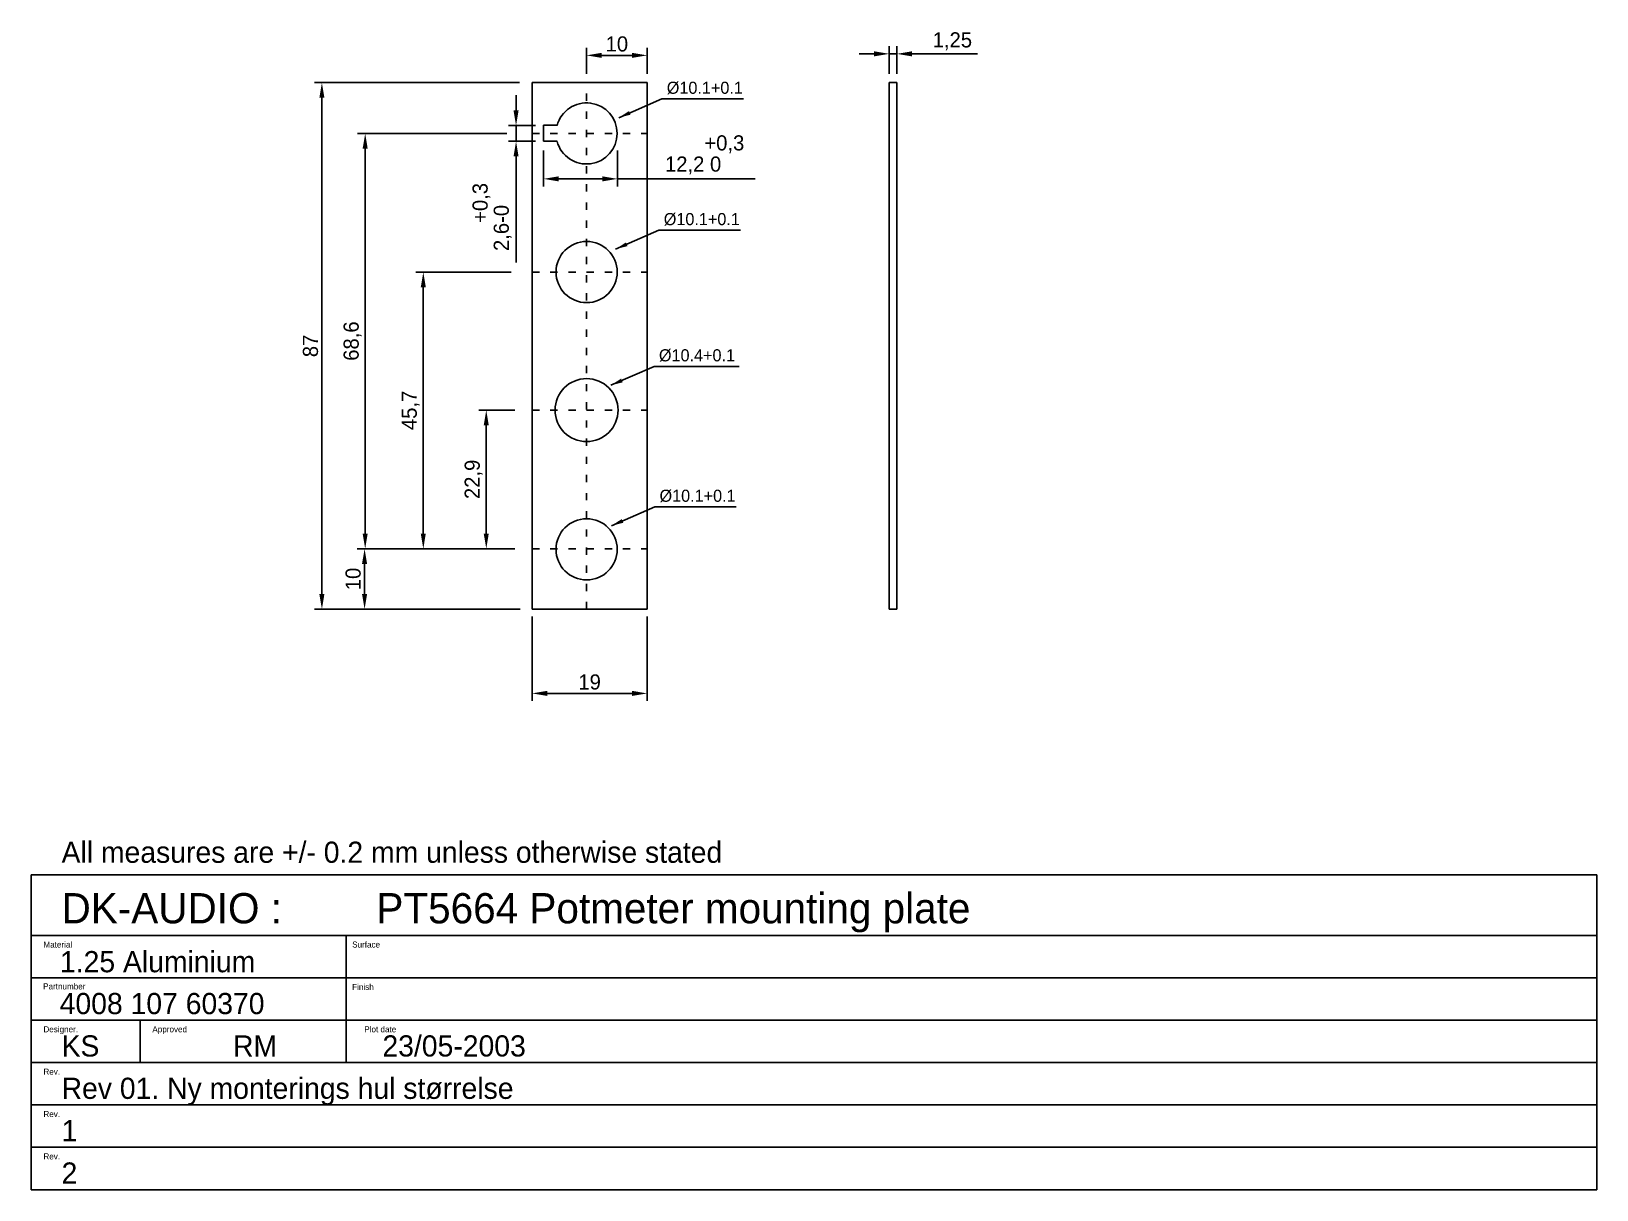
# Model space of a CAD drawing. Header units: millimetres. Extents: x 155 to 413, y 46 to 237.
import ezdxf

# ---------------------------------------------------------------- set-up
doc = ezdxf.new("R2010")
doc.units = ezdxf.units.MM
doc.linetypes.add('ACAD_ISO03W100', pattern=[30, 12, -18])
for name, color, linetype in [('Maal', 7, 'Continuous'), ('Mek_Head', 2, 'Continuous'), ('Mekanik', 4, 'Continuous')]:
    doc.layers.add(name, color=color, linetype=linetype)
doc.dimstyles.new('DK-audio', dxfattribs={"dimtxt": 4, "dimasz": 2, "dimexe": 0.18, "dimexo": 0.0625, "dimgap": 1, "dimtad": 2, "dimdec": 1, "dimzin": 0, "dimdsep": 46, "dimtxsty": 'Standard', "dimcen": 5, "dimadec": 1, "dimazin": 0, "dimtfac": 1, "dimtdec": 1, "dimtofl": 0, "dimtmove": 2, "dimatfit": 3, "dimfxl": 0, "dimtolj": 1, "dimtzin": 0, "dimarcsym": 0})
doc.dimstyles.new('ISO-25', dxfattribs={"dimtxt": 2.5, "dimasz": 2.5, "dimexe": 1.25, "dimexo": 0.625, "dimtad": 1, "dimtxsty": 'Standard', "dimcen": 2.5, "dimadec": 0, "dimazin": 0, "dimtfac": 1, "dimtmove": 0, "dimatfit": 3, "dimfxl": 0, "dimarcsym": 0})

# ---------------------------------------------------------------- blocks, each defined once
blk = doc.blocks.new('*D1')
at = {"layer": 'DEFPOINTS', "color": 0}
for p in [(237.5, 141), (256.5, 141), (256.5, 127.7)]:
    blk.add_point(p, dxfattribs=at)
at = {"layer": 'Maal', "color": 0, "lineweight": -2}
for p, q in [((237.5, 140.38), (237.5, 126.45)), ((256.5, 140.38), (256.5, 126.45)), ((240, 127.7), (254, 127.7))]:
    blk.add_line(p, q, dxfattribs=at)
at = {"layer": 'Maal', "color": 0}
for points in [[(240, 128.12), (240, 127.28), (237.5, 127.7)], [(254, 128.12), (254, 127.28), (256.5, 127.7)]]:
    blk.add_solid(points, dxfattribs=at)
at = {"layer": 'Maal', "color": 0, "insert": (247, 129.57), "char_height": 2.5, "attachment_point": 5}
blk.add_mtext('19', dxfattribs=at)
blk = doc.blocks.new('*D2')
at = {"layer": 'DEFPOINTS', "color": 0}
for p in [(297.75, 233.35), (296.5, 229.45), (297.75, 229.45)]:
    blk.add_point(p, dxfattribs=at)
at = {"layer": 'Maal', "color": 0, "lineweight": -2}
for p, q in [((294, 233.35), (291.5, 233.35)), ((296.5, 230.07), (296.5, 234.6)), ((296.5, 233.35), (297.75, 233.35)), ((297.75, 230.07), (297.75, 234.6)), ((300.25, 233.35), (311.08, 233.35))]:
    blk.add_line(p, q, dxfattribs=at)
at = {"layer": 'Maal', "color": 0}
for points in [[(294, 233.77), (294, 232.93), (296.5, 233.35)], [(300.25, 233.77), (300.25, 232.93), (297.75, 233.35)]]:
    blk.add_solid(points, dxfattribs=at)
at = {"layer": 'Maal', "color": 0, "insert": (306.92, 235.43), "char_height": 2.5, "attachment_point": 5}
blk.add_mtext('1,25', dxfattribs=at)
blk = doc.blocks.new('*D8')
at = {"layer": 'DEFPOINTS', "color": 0}
for p in [(236.03, 228.6), (202.78, 141.6), (236.18, 141.6)]:
    blk.add_point(p, dxfattribs=at)
at = {"layer": 'Maal', "color": 0, "lineweight": -2}
for p, q in [((235.4, 228.6), (201.53, 228.6)), ((202.78, 226.1), (202.78, 144.1)), ((235.55, 141.6), (201.53, 141.6))]:
    blk.add_line(p, q, dxfattribs=at)
at = {"layer": 'Maal', "color": 0}
for points in [[(202.36, 226.1), (203.19, 226.1), (202.78, 228.6)], [(202.36, 144.1), (203.19, 144.1), (202.78, 141.6)]]:
    blk.add_solid(points, dxfattribs=at)
at = {"layer": 'Maal', "color": 0, "insert": (200.9, 185.1), "char_height": 2.5, "attachment_point": 5, "rotation": 90}
blk.add_mtext('87', dxfattribs=at)
blk = doc.blocks.new('*D9')
at = {"layer": 'DEFPOINTS', "color": 0}
for p in [(234.58, 151.6), (209.83, 141.6), (234.58, 141.6)]:
    blk.add_point(p, dxfattribs=at)
at = {"layer": 'Maal', "color": 0, "lineweight": -2}
for p, q in [((233.95, 151.6), (208.58, 151.6)), ((209.83, 149.1), (209.83, 144.1)), ((233.95, 141.6), (208.58, 141.6))]:
    blk.add_line(p, q, dxfattribs=at)
at = {"layer": 'Maal', "color": 0}
for points in [[(209.41, 149.1), (210.24, 149.1), (209.83, 151.6)], [(209.41, 144.1), (210.24, 144.1), (209.83, 141.6)]]:
    blk.add_solid(points, dxfattribs=at)
at = {"layer": 'Maal', "color": 0, "insert": (207.95, 146.6), "char_height": 2.5, "attachment_point": 5, "rotation": 90}
blk.add_mtext('10', dxfattribs=at)
blk = doc.blocks.new('*D10')
at = {"layer": 'DEFPOINTS', "color": 0}
for p in [(209.93, 220.2), (233.98, 220.2), (215.38, 151.6)]:
    blk.add_point(p, dxfattribs=at)
at = {"layer": 'Maal', "color": 0, "lineweight": -2}
for p, q in [((233.35, 220.2), (208.68, 220.2)), ((209.93, 154.1), (209.93, 217.7)), ((214.75, 151.6), (208.68, 151.6))]:
    blk.add_line(p, q, dxfattribs=at)
at = {"layer": 'Maal', "color": 0}
for points in [[(209.51, 217.7), (210.34, 217.7), (209.93, 220.2)], [(209.51, 154.1), (210.34, 154.1), (209.93, 151.6)]]:
    blk.add_solid(points, dxfattribs=at)
at = {"layer": 'Maal', "color": 0, "insert": (207.84, 185.9), "char_height": 2.5, "attachment_point": 5, "rotation": 90}
blk.add_mtext('68,6', dxfattribs=at)
blk = doc.blocks.new('*D11')
at = {"layer": 'DEFPOINTS', "color": 0}
for p in [(219.53, 197.3), (234.68, 197.3), (224.58, 151.6)]:
    blk.add_point(p, dxfattribs=at)
at = {"layer": 'Maal', "color": 0, "lineweight": -2}
for p, q in [((234.05, 197.3), (218.28, 197.3)), ((219.53, 154.1), (219.53, 194.8)), ((223.95, 151.6), (218.28, 151.6))]:
    blk.add_line(p, q, dxfattribs=at)
at = {"layer": 'Maal', "color": 0}
for points in [[(219.11, 194.8), (219.94, 194.8), (219.53, 197.3)], [(219.11, 154.1), (219.94, 154.1), (219.53, 151.6)]]:
    blk.add_solid(points, dxfattribs=at)
at = {"layer": 'Maal', "color": 0, "insert": (217.44, 174.45), "char_height": 2.5, "attachment_point": 5, "rotation": 90}
blk.add_mtext('45,7', dxfattribs=at)
blk = doc.blocks.new('*D12')
at = {"layer": 'DEFPOINTS', "color": 0}
for p in [(235.28, 174.5), (229.93, 151.6), (235.28, 151.6)]:
    blk.add_point(p, dxfattribs=at)
at = {"layer": 'Maal', "color": 0, "lineweight": -2}
for p, q in [((234.65, 174.5), (228.68, 174.5)), ((229.93, 172), (229.93, 154.1)), ((234.65, 151.6), (228.68, 151.6))]:
    blk.add_line(p, q, dxfattribs=at)
at = {"layer": 'Maal', "color": 0}
for points in [[(229.51, 172), (230.34, 172), (229.93, 174.5)], [(229.51, 154.1), (230.34, 154.1), (229.93, 151.6)]]:
    blk.add_solid(points, dxfattribs=at)
at = {"layer": 'Maal', "color": 0, "insert": (227.84, 163.05), "char_height": 2.5, "attachment_point": 5, "rotation": 90}
blk.add_mtext('22,9', dxfattribs=at)
blk = doc.blocks.new('*D13')
at = {"layer": 'DEFPOINTS', "color": 0}
for p in [(239.4, 218), (251.6, 218), (251.6, 212.7)]:
    blk.add_point(p, dxfattribs=at)
at = {"layer": 'Maal', "color": 0, "lineweight": -2}
for p, q in [((239.4, 217.38), (239.4, 211.45)), ((251.6, 217.38), (251.6, 211.45)), ((241.9, 212.7), (249.1, 212.7)), ((251.6, 212.7), (274.33, 212.7))]:
    blk.add_line(p, q, dxfattribs=at)
at = {"layer": 'Maal', "color": 0}
for points in [[(241.9, 213.12), (241.9, 212.28), (239.4, 212.7)], [(249.1, 213.12), (249.1, 212.28), (251.6, 212.7)]]:
    blk.add_solid(points, dxfattribs=at)
at = {"layer": 'Maal', "color": 0, "insert": (266, 216.66), "char_height": 2.5, "attachment_point": 5}
blk.add_mtext('12,2\\S+0,3^  0;', dxfattribs=at)
blk = doc.blocks.new('*D14')
at = {"layer": 'DEFPOINTS', "color": 0}
for p in [(238.7, 221.5), (234.85, 218.9), (238.7, 218.9)]:
    blk.add_point(p, dxfattribs=at)
at = {"layer": 'Maal', "color": 0, "lineweight": -2}
for p, q in [((234.85, 224), (234.85, 226.5)), ((238.07, 221.5), (233.6, 221.5)), ((234.85, 221.5), (234.85, 218.9)), ((238.07, 218.9), (233.6, 218.9)), ((234.85, 216.4), (234.85, 198.9))]:
    blk.add_line(p, q, dxfattribs=at)
at = {"layer": 'Maal', "color": 0}
for points in [[(234.43, 224), (235.27, 224), (234.85, 221.5)], [(234.43, 216.4), (235.27, 216.4), (234.85, 218.9)]]:
    blk.add_solid(points, dxfattribs=at)
at = {"layer": 'Maal', "color": 0, "insert": (230.89, 206.4), "char_height": 2.5, "attachment_point": 5, "rotation": 90}
blk.add_mtext('2,6\\S+0,3^ -0;', dxfattribs=at)
blk = doc.blocks.new('*D15')
at = {"layer": 'DEFPOINTS', "color": 0}
for p in [(246.5, 233.1), (246.5, 229.4), (256.5, 229.4)]:
    blk.add_point(p, dxfattribs=at)
at = {"layer": 'Maal', "color": 0, "lineweight": -2}
for p, q in [((246.5, 230.03), (246.5, 234.35)), ((254, 233.1), (249, 233.1)), ((256.5, 230.03), (256.5, 234.35))]:
    blk.add_line(p, q, dxfattribs=at)
at = {"layer": 'Maal', "color": 0}
for points in [[(249, 233.52), (249, 232.68), (246.5, 233.1)], [(254, 233.52), (254, 232.68), (256.5, 233.1)]]:
    blk.add_solid(points, dxfattribs=at)
at = {"layer": 'Maal', "color": 0, "insert": (251.5, 234.97), "char_height": 2.5, "attachment_point": 5}
blk.add_mtext('10', dxfattribs=at)

msp = doc.modelspace()

# ---------------------------------------------------------------- linework, layer by layer
at = {"layer": 'Mek_Head'}
for p, q in [((154.7786, 45.7131), (154.7786, 97.7131)), ((154.7786, 97.7131), (413.3495, 97.7131)), ((413.3495, 97.7131), (413.3495, 45.7131)), ((413.3495, 45.7131), (154.7786, 45.7131))]:
    msp.add_line(p, q, dxfattribs=at)
at = {"layer": 'Mek_Head', "color": 2}
for p, q in [((154.7786, 87.7131), (413.3495, 87.7131)), ((206.7786, 87.7131), (206.7786, 80.7131)), ((154.7786, 80.7131), (413.3495, 80.7131)), ((206.7786, 80.7131), (206.7786, 73.7131)), ((154.7786, 73.7131), (413.3495, 73.7131)), ((172.7786, 73.7131), (172.7786, 66.7131)), ((206.7786, 73.7131), (206.7786, 66.7131)), ((154.7786, 66.7131), (413.3495, 66.7131)), ((154.7786, 59.7131), (413.3495, 59.7131)), ((154.7786, 52.7131), (413.3495, 52.7131))]:
    msp.add_line(p, q, dxfattribs=at)
at = {"layer": 'Mekanik'}
for p, q in [((237.5, 228.6), (256.5, 228.6)), ((237.5, 141.6), (237.5, 228.6)), ((256.5, 141.6), (256.5, 228.6)), ((296.5, 141.6), (296.5, 228.6)), ((296.5, 228.6), (297.75, 228.6)), ((297.75, 141.6), (297.75, 228.6)), ((239.4, 218.9), (239.4, 221.55)), ((239.4, 221.55), (241.65, 221.55)), ((239.4, 218.9), (241.65, 218.9)), ((237.5, 141.6), (256.5, 141.6)), ((296.5, 141.6), (297.75, 141.6))]:
    msp.add_line(p, q, dxfattribs=at)
at = {"layer": 'Mekanik', "linetype": 'ACAD_ISO03W100', "ltscale": 0.1}
for p, q in [((246.5, 141.6), (246.5, 228.6)), ((237.5, 220.2), (256.5, 220.2)), ((237.5, 197.3), (256.5, 197.3)), ((237.5, 174.5), (256.5, 174.5)), ((237.5, 151.6), (256.5, 151.6))]:
    msp.add_line(p, q, dxfattribs=at)
at = {"layer": 'Mekanik'}
for centre, radius in [((246.5, 197.3), 5.05), ((246.5, 174.5), 5.2), ((246.5, 151.5), 5.05)]:
    msp.add_circle(centre, radius, dxfattribs=at)
msp.add_arc((246.5, 220.2), 5.05, 195.00492, 164.99508, dxfattribs=at)

# ---------------------------------------------------------------- texts
at = {"layer": 'Maal'}
for s, p in [('Ø10.1+0.1', (259.75, 226.75)), ('Ø10.1+0.1', (259.25, 205.05)), ('Ø10.4+0.1', (258.45, 182.55)), ('Ø10.1+0.1', (258.55, 159.35))]:
    msp.add_text(s, height=2, dxfattribs=at).set_placement(p)
at = {"layer": 'Mek_Head', "color": 2}
for s, p in [('All measures are +/- 0.2 mm unless otherwise stated', (159.7786, 99.7131)), ('1.25 Aluminium', (159.513, 81.6313)), ('4008 107 60370', (159.463, 74.7131)), ('KS', (159.7786, 67.7131)), ('RM', (188.1, 67.7)), ('23/05-2003', (212.7786, 67.7131)), ('Rev 01. Ny monterings hul størrelse', (159.7786, 60.7131)), ('1', (159.7786, 53.7131)), ('2 ', (159.7786, 46.7131))]:
    msp.add_text(s, height=3.5, dxfattribs=at).set_placement(p)
at = {"layer": 'Mek_Head'}
for s, p in [('DK-AUDIO :', (159.7786, 89.7131)), ('PT5664 Potmeter mounting plate', (211.7786, 89.7131))]:
    msp.add_text(s, height=5, dxfattribs=at).set_placement(p)
at = {"layer": 'Mek_Head', "color": 7}
for s, p in [('Material', (156.7786, 85.7131)), ('Surface', (207.7786, 85.7131)), ('Partnumber', (156.7286, 78.7949)), ('Finish', (207.7786, 78.7131)), ('Designer.', (156.7786, 71.7131)), ('Approved', (174.7786, 71.7131)), ('Plot date', (209.7786, 71.7131)), ('Rev.', (156.7786, 64.7131)), ('Rev.', (156.7786, 57.7131)), ('Rev.', (156.7786, 50.7131))]:
    msp.add_text(s, height=1, dxfattribs=at).set_placement(p)

# ---------------------------------------------------------------- dimensions: what is measured, and where the dimension line sits
at = {"layer": 'Maal'}
for base, p1, p2, picture, middle in [((246.5, 233.1), (256.5, 229.4), (246.5, 229.4), '*D15', (251.5, 234.975)), ((256.5, 127.7), (237.5, 141), (256.5, 141), '*D1', (247, 129.575))]:
    dim = msp.add_linear_dim(base=base, p1=p1, p2=p2, dimstyle='ISO-25', dxfattribs=at)
    dim.commit()
    dim.dimension.update_dxf_attribs({"geometry": picture, "text_midpoint": middle})
dim = msp.add_linear_dim(base=(297.75, 233.35), p1=(296.5, 229.45), p2=(297.75, 229.45), dimstyle='ISO-25', override={"dimdec": 3}, dxfattribs=at)
dim.commit()
dim.dimension.update_dxf_attribs({"geometry": '*D2', "text_midpoint": (306.9167, 235.4333)})
for base, p1, p2, picture, middle in [((202.775, 141.6), (236.025, 228.6), (236.175, 141.6), '*D8', (200.9, 185.1)), ((209.925, 220.2), (215.375, 151.6), (233.975, 220.2), '*D10', (207.8417, 185.9)), ((219.525, 197.3), (224.575, 151.6), (234.675, 197.3), '*D11', (217.4417, 174.45)), ((229.925, 151.6), (235.275, 174.5), (235.275, 151.6), '*D12', (227.8417, 163.05)), ((209.825, 141.6), (234.575, 151.6), (234.575, 141.6), '*D9', (207.95, 146.6))]:
    dim = msp.add_linear_dim(base=base, p1=p1, p2=p2, angle=90, dimstyle='ISO-25', dxfattribs=at)
    dim.commit()
    dim.dimension.update_dxf_attribs({"geometry": picture, "text_midpoint": middle})
dim = msp.add_linear_dim(base=(234.85, 218.9), p1=(238.7, 221.5), p2=(238.7, 218.9), angle=90, dimstyle='ISO-25', override={"dimgap": 0.625, "dimtol": 1, "dimlim": 0, "dimtp": 0.3, "dimtm": 1e-09}, dxfattribs=at)
dim.commit()
dim.dimension.update_dxf_attribs({"geometry": '*D14', "text_midpoint": (230.8917, 206.4)})
dim = msp.add_linear_dim(base=(251.6, 212.7), p1=(239.4, 218), p2=(251.6, 218), dimstyle='ISO-25', override={"dimgap": 0.625, "dimtol": 1, "dimlim": 0, "dimtp": 0.3, "dimtm": 0}, dxfattribs=at)
dim.commit()
dim.dimension.update_dxf_attribs({"geometry": '*D13', "text_midpoint": (266, 212.7), "dimtype": 160})

# ---------------------------------------------------------------- leaders
at = {"layer": 'Maal', "ltscale": 0.1}
for points in [[(251.8, 222.8), (258.95, 225.9), (272.4, 225.9)], [(251.3, 201.1), (258.45, 204.2), (271.9, 204.2)], [(250.5, 178.6), (257.65, 181.7), (271.7, 181.7)], [(250.6, 155.4), (257.75, 158.5), (271.2, 158.5)]]:
    msp.add_leader(points, dimstyle='DK-audio', override={"dimgap": 1, "dimtad": 0}, dxfattribs=at)

doc.saveas('drawing.dxf')
